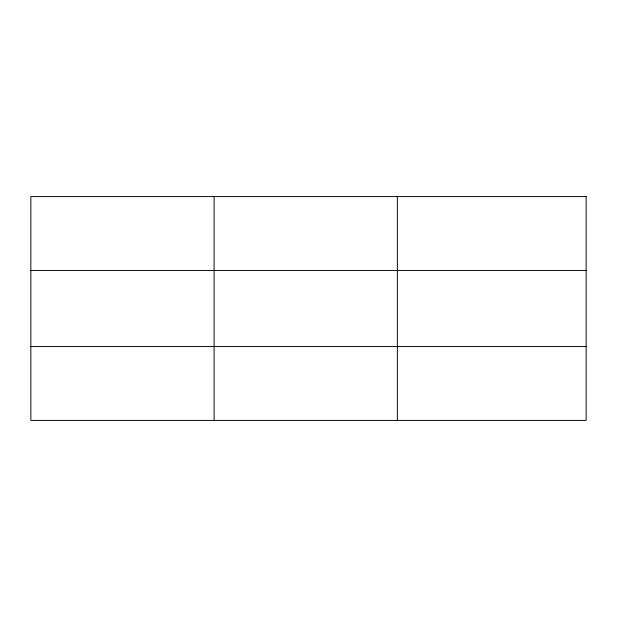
<?xml version="1.0" encoding="UTF-8"?>
<svg xmlns="http://www.w3.org/2000/svg" width="617" height="617" viewBox="0 0 617 617"><rect width="100%" height="100%" fill="white"/><g stroke="black" fill="none" stroke-linecap="round" stroke-linejoin="round"><path stroke-width="0.93" d="M214.099 420.424L214.099 196.576M397.348 420.424L397.348 196.576M30.85 270.447L586.15 270.447M30.85 346.553L586.15 346.553M586.15 196.576L586.15 420.424L30.85 420.424L30.85 196.576L586.15 196.576"/></g></svg>
